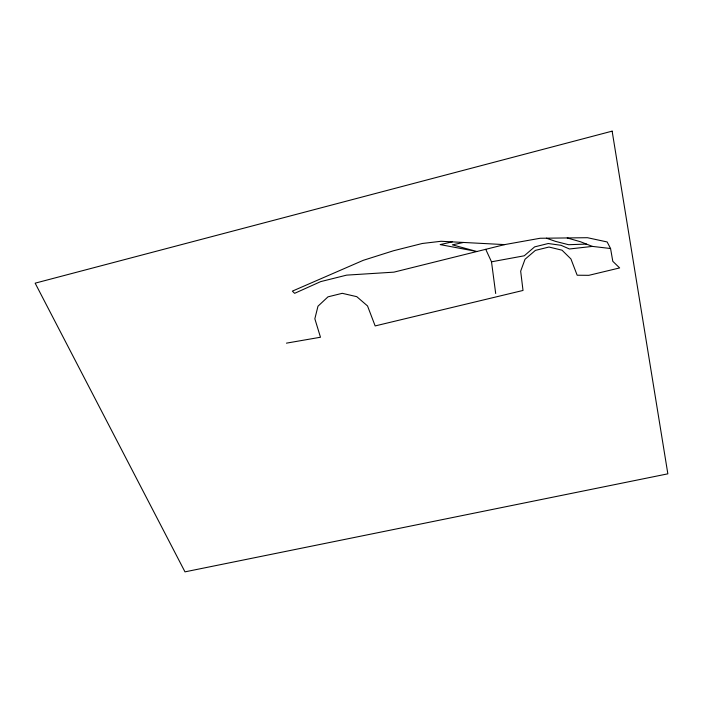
<?xml version="1.0" encoding="UTF-8"?>
<svg xmlns="http://www.w3.org/2000/svg" width="703" height="703" viewBox="0 0 703 703"><rect width="100%" height="100%" fill="white"/><g stroke="black" fill="none" stroke-linecap="round" stroke-linejoin="round"><path stroke-width="1.05" d="M504.657 244.609L393.9 272.149L346.632 275.128L320.691 281.613L294.627 293.327L292.36 291.13L363.293 260.312L393.513 250.743L422.275 243.484L441.045 241.278L504.657 244.609L540.132 238.264L587.444 237.702L607.146 241.955L610.564 248.519L612.796 261.305L619.651 267.931L588.85 275.321L577.163 275.224L570.924 258.941L562.022 250.189L548.981 247.034L535.396 250.382L525.027 259.258L520.668 271.165L523.014 290.453L375.156 325.928L367.528 305.937L356.773 296.666L342.247 293.318L327.993 296.842L317.976 306.209L314.847 318.784L320.48 337.238L286.437 343.152M452.31 241.867L440.175 244.6L476.915 251.507L452.372 244.846L463.576 242.456M485.729 249.319L491.502 261.806L524.245 255.795L534.631 246.876L548.235 243.519L561.038 245.303L569.421 248.985L592.383 246.401L610.564 248.519M586.469 244.082L568.578 244.706L555.598 241.41L546.433 238.194M567.233 237.948L580.537 241.762L592.383 246.401M491.502 261.806L495.694 293.502M612.137 131.145L35.15 283.168L184.986 571.855L667.85 473.831L612.137 131.145"/></g></svg>
